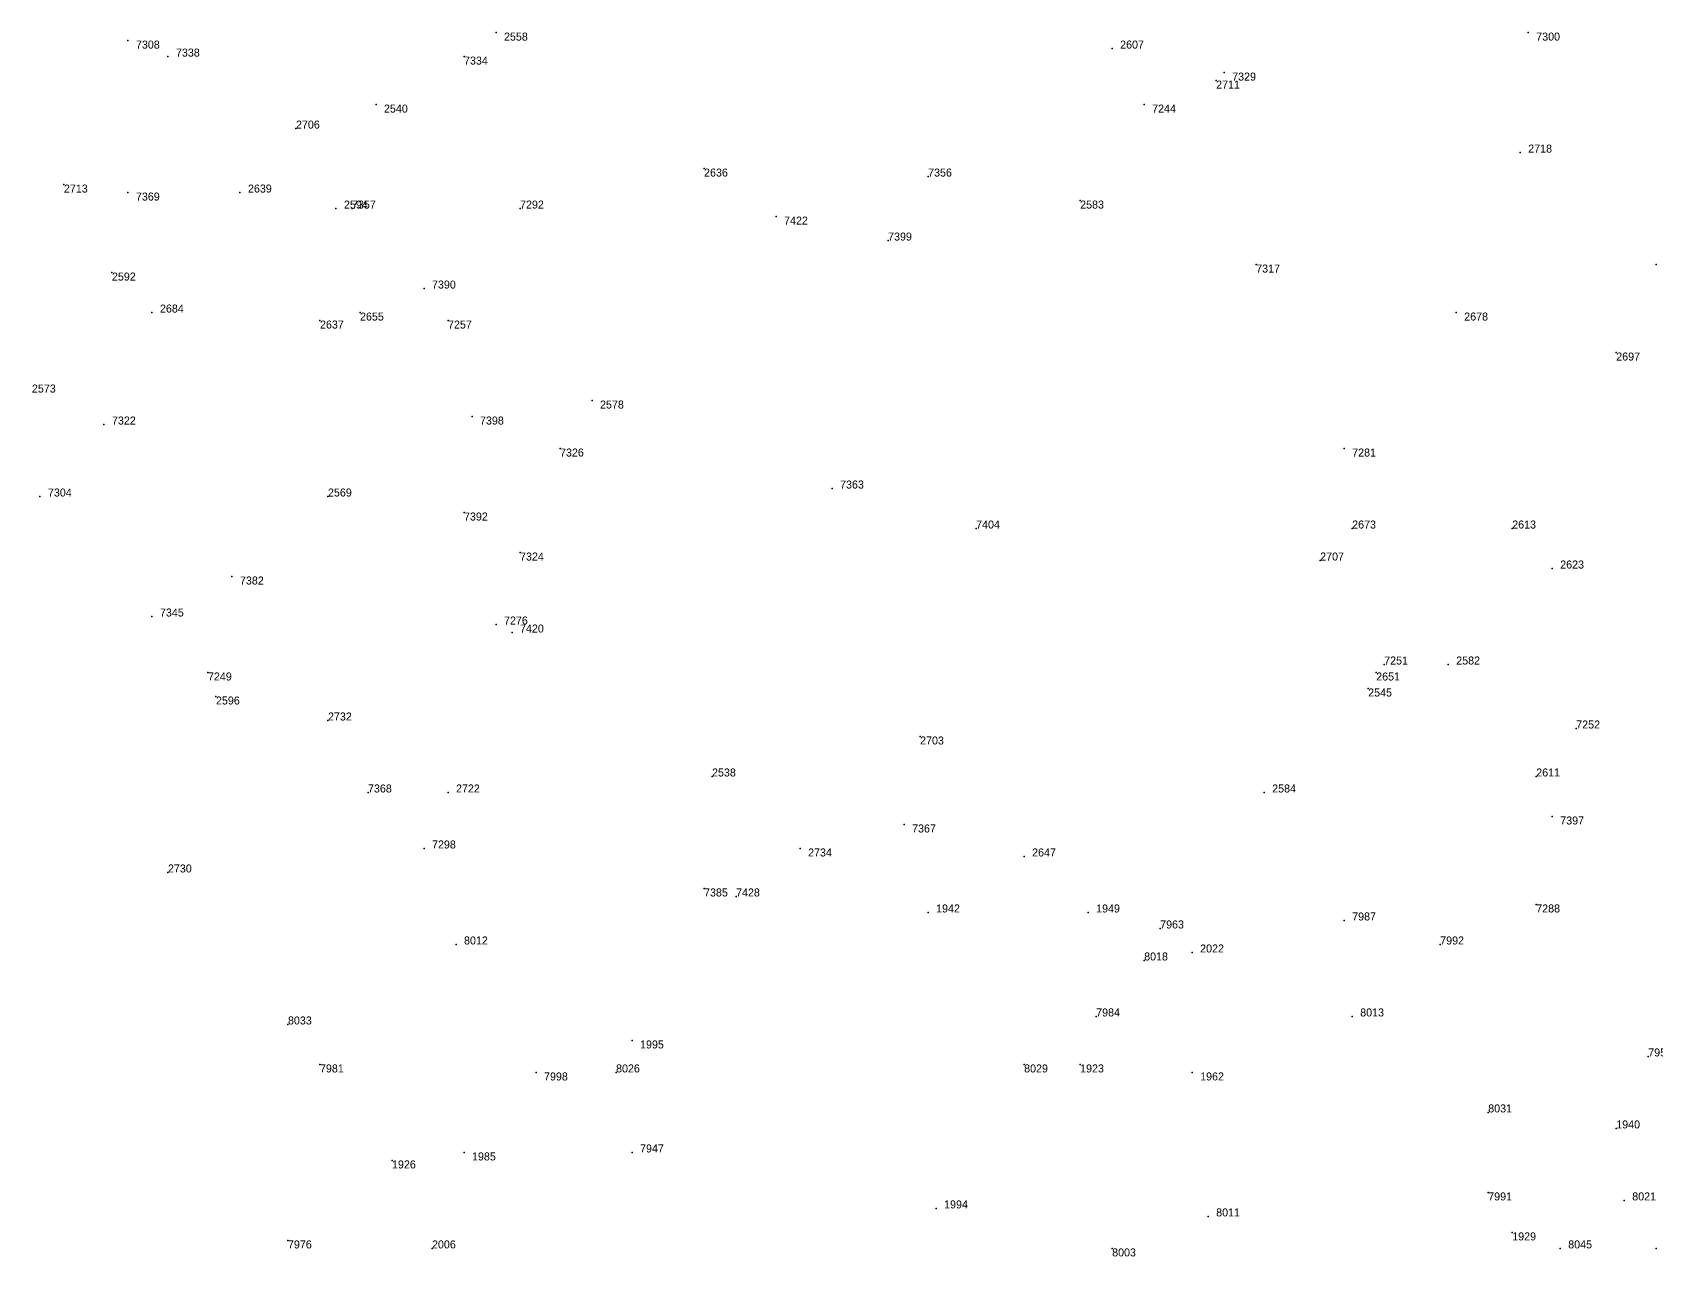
# Model space of a CAD drawing. Extents: x -0.07 to 1.1, y -0.07 to 1.1.
# Drawn here: x 0.5071 to 0.71, y 0.714 to 0.867 of the extents above; entities that cross this region are included whole.
import ezdxf

# ---------------------------------------------------------------- set-up
doc = ezdxf.new("R2010")
doc.units = 0
for name, color, linetype in [('Facilities', 3, 'CONTINUOUS'), ('Normals', 1, 'CONTINUOUS'), ('Source_points', 5, 'CONTINUOUS'), ('Text', 3, 'CONTINUOUS')]:
    doc.layers.add(name, color=color, linetype=linetype)

msp = doc.modelspace()

# ---------------------------------------------------------------- linework, layer by layer
at = {"layer": 'Facilities', "color": 3}
for p in [(0.565, 0.867), (0.694, 0.867, 1), (0.519, 0.866, 1), (0.642, 0.865), (0.524, 0.864, 1), (0.561, 0.864, 1), (0.655, 0.861), (0.656, 0.862, 1), (0.55, 0.858), (0.646, 0.858, 1), (0.54, 0.855), (0.693, 0.852), (0.591, 0.85), (0.619, 0.849, 1), (0.511, 0.848), (0.519, 0.847, 1), (0.533, 0.847), (0.545, 0.845), (0.547, 0.845, 1), (0.568, 0.845, 1), (0.638, 0.846), (0.6, 0.844, 1), (0.614, 0.841, 1), (0.517, 0.837), (0.66, 0.838, 1), (0.71, 0.838, 1), (0.556, 0.835, 1), (0.522, 0.832), (0.543, 0.831), (0.548, 0.832), (0.559, 0.831, 1), (0.685, 0.832), (0.705, 0.827), (0.577, 0.821), (0.516, 0.818, 1), (0.562, 0.819, 1), (0.573, 0.815, 1), (0.671, 0.815, 1), (0.607, 0.81, 1), (0.508, 0.809, 1), (0.544, 0.809), (0.561, 0.807, 1), (0.625, 0.805, 1), (0.672, 0.805), (0.692, 0.805), (0.568, 0.802, 1), (0.668, 0.801), (0.697, 0.8), (0.532, 0.799, 1), (0.522, 0.794, 1), (0.565, 0.793, 1), (0.567, 0.792, 1), (0.676, 0.788, 1), (0.684, 0.788), (0.529, 0.787, 1), (0.675, 0.787), (0.53, 0.784), (0.674, 0.785), (0.544, 0.781), (0.7, 0.78, 1), (0.618, 0.779), (0.592, 0.774), (0.695, 0.774), (0.549, 0.772, 1), (0.559, 0.772), (0.661, 0.772), (0.616, 0.768, 1), (0.697, 0.769, 1), (0.556, 0.765, 1), (0.603, 0.765), (0.631, 0.764), (0.524, 0.762), (0.591, 0.76, 1), (0.595, 0.759, 1), (0.695, 0.758, 1), (0.619, 0.757), (0.639, 0.757), (0.671, 0.756, 1), (0.648, 0.755, 1), (0.56, 0.753, 1), (0.646, 0.751, 1), (0.652, 0.752), (0.683, 0.753, 1), (0.539, 0.743, 1), (0.64, 0.744, 1), (0.672, 0.744, 1), (0.582, 0.741), (0.709, 0.739, 1), (0.543, 0.738, 1), (0.57, 0.737, 1), (0.58, 0.737, 1), (0.631, 0.738, 1), (0.638, 0.738), (0.652, 0.737), (0.689, 0.732, 1), (0.705, 0.73), (0.561, 0.727), (0.582, 0.727, 1), (0.552, 0.726), (0.689, 0.722, 1), (0.706, 0.721, 1), (0.62, 0.72), (0.654, 0.719, 1), (0.692, 0.717), (0.539, 0.716, 1), (0.557, 0.715), (0.642, 0.715, 1), (0.698, 0.715, 1), (0.71, 0.715)]:
    msp.add_point(p, dxfattribs=at)
at = {"layer": 'Normals', "color": 1}
for p, q in [((0.565, 0.867), (0.565, 0.867, 0.1)), ((0.694, 0.867, 1), (0.694, 0.867, 1.1)), ((0.519, 0.866, 1), (0.519, 0.866, 1.1)), ((0.642, 0.865), (0.642, 0.865, 0.1)), ((0.524, 0.864, 1), (0.524, 0.864, 1.1)), ((0.561, 0.864, 1), (0.561, 0.864, 1.1)), ((0.655, 0.861), (0.655, 0.861, 0.1)), ((0.656, 0.862, 1), (0.656, 0.862, 1.1)), ((0.55, 0.858), (0.55, 0.858, 0.1)), ((0.646, 0.858, 1), (0.646, 0.858, 1.1)), ((0.54, 0.855), (0.54, 0.855, 0.1)), ((0.693, 0.852), (0.693, 0.852, 0.1)), ((0.591, 0.85), (0.591, 0.85, 0.1)), ((0.619, 0.849, 1), (0.619, 0.849, 1.1)), ((0.511, 0.848), (0.511, 0.848, 0.1)), ((0.519, 0.847, 1), (0.519, 0.847, 1.1)), ((0.533, 0.847), (0.533, 0.847, 0.1)), ((0.545, 0.845), (0.545, 0.845, 0.1)), ((0.547, 0.845, 1), (0.547, 0.845, 1.1)), ((0.568, 0.845, 1), (0.568, 0.845, 1.1)), ((0.638, 0.846), (0.638, 0.846, 0.1)), ((0.6, 0.844, 1), (0.6, 0.844, 1.1)), ((0.614, 0.841, 1), (0.614, 0.841, 1.1)), ((0.517, 0.837), (0.517, 0.837, 0.1)), ((0.66, 0.838, 1), (0.66, 0.838, 1.1)), ((0.71, 0.838, 1), (0.71, 0.838, 1.1)), ((0.556, 0.835, 1), (0.556, 0.835, 1.1)), ((0.522, 0.832), (0.522, 0.832, 0.1)), ((0.543, 0.831), (0.543, 0.831, 0.1)), ((0.548, 0.832), (0.548, 0.832, 0.1)), ((0.559, 0.831, 1), (0.559, 0.831, 1.1)), ((0.685, 0.832), (0.685, 0.832, 0.1)), ((0.705, 0.827), (0.705, 0.827, 0.1)), ((0.577, 0.821), (0.577, 0.821, 0.1)), ((0.516, 0.818, 1), (0.516, 0.818, 1.1)), ((0.562, 0.819, 1), (0.562, 0.819, 1.1)), ((0.573, 0.815, 1), (0.573, 0.815, 1.1)), ((0.671, 0.815, 1), (0.671, 0.815, 1.1)), ((0.607, 0.81, 1), (0.607, 0.81, 1.1)), ((0.508, 0.809, 1), (0.508, 0.809, 1.1)), ((0.544, 0.809), (0.544, 0.809, 0.1)), ((0.561, 0.807, 1), (0.561, 0.807, 1.1)), ((0.625, 0.805, 1), (0.625, 0.805, 1.1)), ((0.672, 0.805), (0.672, 0.805, 0.1)), ((0.692, 0.805), (0.692, 0.805, 0.1)), ((0.568, 0.802, 1), (0.568, 0.802, 1.1)), ((0.668, 0.801), (0.668, 0.801, 0.1)), ((0.697, 0.8), (0.697, 0.8, 0.1)), ((0.532, 0.799, 1), (0.532, 0.799, 1.1)), ((0.522, 0.794, 1), (0.522, 0.794, 1.1)), ((0.565, 0.793, 1), (0.565, 0.793, 1.1)), ((0.567, 0.792, 1), (0.567, 0.792, 1.1)), ((0.676, 0.788, 1), (0.676, 0.788, 1.1)), ((0.684, 0.788), (0.684, 0.788, 0.1)), ((0.529, 0.787, 1), (0.529, 0.787, 1.1)), ((0.675, 0.787), (0.675, 0.787, 0.1)), ((0.53, 0.784), (0.53, 0.784, 0.1)), ((0.674, 0.785), (0.674, 0.785, 0.1)), ((0.544, 0.781), (0.544, 0.781, 0.1)), ((0.7, 0.78, 1), (0.7, 0.78, 1.1)), ((0.618, 0.779), (0.618, 0.779, 0.1)), ((0.592, 0.774), (0.592, 0.774, 0.1)), ((0.695, 0.774), (0.695, 0.774, 0.1)), ((0.549, 0.772, 1), (0.549, 0.772, 1.1)), ((0.559, 0.772), (0.559, 0.772, 0.1)), ((0.661, 0.772), (0.661, 0.772, 0.1)), ((0.616, 0.768, 1), (0.616, 0.768, 1.1)), ((0.697, 0.769, 1), (0.697, 0.769, 1.1)), ((0.556, 0.765, 1), (0.556, 0.765, 1.1)), ((0.603, 0.765), (0.603, 0.765, 0.1)), ((0.631, 0.764), (0.631, 0.764, 0.1)), ((0.524, 0.762), (0.524, 0.762, 0.1)), ((0.591, 0.76, 1), (0.591, 0.76, 1.1)), ((0.595, 0.759, 1), (0.595, 0.759, 1.1)), ((0.695, 0.758, 1), (0.695, 0.758, 1.1)), ((0.619, 0.757), (0.619, 0.757, 0.1)), ((0.639, 0.757), (0.639, 0.757, 0.1)), ((0.671, 0.756, 1), (0.671, 0.756, 1.1)), ((0.648, 0.755, 1), (0.648, 0.755, 1.1)), ((0.56, 0.753, 1), (0.56, 0.753, 1.1)), ((0.646, 0.751, 1), (0.646, 0.751, 1.1)), ((0.652, 0.752), (0.652, 0.752, 0.1)), ((0.683, 0.753, 1), (0.683, 0.753, 1.1)), ((0.539, 0.743, 1), (0.539, 0.743, 1.1)), ((0.64, 0.744, 1), (0.64, 0.744, 1.1)), ((0.672, 0.744, 1), (0.672, 0.744, 1.1)), ((0.582, 0.741), (0.582, 0.741, 0.1)), ((0.709, 0.739, 1), (0.709, 0.739, 1.1)), ((0.543, 0.738, 1), (0.543, 0.738, 1.1)), ((0.57, 0.737, 1), (0.57, 0.737, 1.1)), ((0.58, 0.737, 1), (0.58, 0.737, 1.1)), ((0.631, 0.738, 1), (0.631, 0.738, 1.1)), ((0.638, 0.738), (0.638, 0.738, 0.1)), ((0.652, 0.737), (0.652, 0.737, 0.1)), ((0.689, 0.732, 1), (0.689, 0.732, 1.1)), ((0.705, 0.73), (0.705, 0.73, 0.1)), ((0.561, 0.727), (0.561, 0.727, 0.1)), ((0.582, 0.727, 1), (0.582, 0.727, 1.1)), ((0.552, 0.726), (0.552, 0.726, 0.1)), ((0.689, 0.722, 1), (0.689, 0.722, 1.1)), ((0.706, 0.721, 1), (0.706, 0.721, 1.1)), ((0.62, 0.72), (0.62, 0.72, 0.1)), ((0.654, 0.719, 1), (0.654, 0.719, 1.1)), ((0.692, 0.717), (0.692, 0.717, 0.1)), ((0.539, 0.716, 1), (0.539, 0.716, 1.1)), ((0.557, 0.715), (0.557, 0.715, 0.1)), ((0.642, 0.715, 1), (0.642, 0.715, 1.1)), ((0.698, 0.715, 1), (0.698, 0.715, 1.1)), ((0.71, 0.715), (0.71, 0.715, 0.1))]:
    msp.add_line(p, q, dxfattribs=at)
at = {"layer": 'Source_points', "color": 5}
for p in [(0.565, 0.867), (0.694, 0.867, 1), (0.519, 0.866, 1), (0.642, 0.865), (0.524, 0.864, 1), (0.561, 0.864, 1), (0.655, 0.861), (0.656, 0.862, 1), (0.55, 0.858), (0.646, 0.858, 1), (0.54, 0.855), (0.693, 0.852), (0.591, 0.85), (0.619, 0.849, 1), (0.511, 0.848), (0.519, 0.847, 1), (0.533, 0.847), (0.545, 0.845), (0.547, 0.845, 1), (0.568, 0.845, 1), (0.638, 0.846), (0.6, 0.844, 1), (0.614, 0.841, 1), (0.517, 0.837), (0.66, 0.838, 1), (0.71, 0.838, 1), (0.556, 0.835, 1), (0.522, 0.832), (0.543, 0.831), (0.548, 0.832), (0.559, 0.831, 1), (0.685, 0.832), (0.705, 0.827), (0.577, 0.821), (0.516, 0.818, 1), (0.562, 0.819, 1), (0.573, 0.815, 1), (0.671, 0.815, 1), (0.607, 0.81, 1), (0.508, 0.809, 1), (0.544, 0.809), (0.561, 0.807, 1), (0.625, 0.805, 1), (0.672, 0.805), (0.692, 0.805), (0.568, 0.802, 1), (0.668, 0.801), (0.697, 0.8), (0.532, 0.799, 1), (0.522, 0.794, 1), (0.565, 0.793, 1), (0.567, 0.792, 1), (0.676, 0.788, 1), (0.684, 0.788), (0.529, 0.787, 1), (0.675, 0.787), (0.53, 0.784), (0.674, 0.785), (0.544, 0.781), (0.7, 0.78, 1), (0.618, 0.779), (0.592, 0.774), (0.695, 0.774), (0.549, 0.772, 1), (0.559, 0.772), (0.661, 0.772), (0.616, 0.768, 1), (0.697, 0.769, 1), (0.556, 0.765, 1), (0.603, 0.765), (0.631, 0.764), (0.524, 0.762), (0.591, 0.76, 1), (0.595, 0.759, 1), (0.695, 0.758, 1), (0.619, 0.757), (0.639, 0.757), (0.671, 0.756, 1), (0.648, 0.755, 1), (0.56, 0.753, 1), (0.646, 0.751, 1), (0.652, 0.752), (0.683, 0.753, 1), (0.539, 0.743, 1), (0.64, 0.744, 1), (0.672, 0.744, 1), (0.582, 0.741), (0.709, 0.739, 1), (0.543, 0.738, 1), (0.57, 0.737, 1), (0.58, 0.737, 1), (0.631, 0.738, 1), (0.638, 0.738), (0.652, 0.737), (0.689, 0.732, 1), (0.705, 0.73), (0.561, 0.727), (0.582, 0.727, 1), (0.552, 0.726), (0.689, 0.722, 1), (0.706, 0.721, 1), (0.62, 0.72), (0.654, 0.719, 1), (0.692, 0.717), (0.539, 0.716, 1), (0.557, 0.715), (0.642, 0.715, 1), (0.698, 0.715, 1), (0.71, 0.715)]:
    msp.add_point(p, dxfattribs=at)

# ---------------------------------------------------------------- texts
at = {"layer": 'Text', "color": 3}
for s, p in [('2558', (0.566, 0.866)), ('7300', (0.695, 0.866, 1)), ('7308', (0.52, 0.865, 1)), ('7338', (0.525, 0.864, 1)), ('2607', (0.643, 0.865)), ('7334', (0.561, 0.863, 1)), ('2711', (0.655, 0.86)), ('7329', (0.657, 0.861, 1)), ('2540', (0.551, 0.857)), ('7244', (0.647, 0.857, 1)), ('2706', (0.54, 0.855)), ('2718', (0.694, 0.852)), ('2636', (0.591, 0.849)), ('7356', (0.619, 0.849, 1)), ('2713', (0.511, 0.847)), ('7369', (0.52, 0.846, 1)), ('2639', (0.534, 0.847)), ('2594', (0.546, 0.845)), ('7357', (0.547, 0.845, 1)), ('7292', (0.568, 0.845, 1)), ('2583', (0.638, 0.845)), ('7422', (0.601, 0.843, 1)), ('7399', (0.614, 0.841, 1)), ('2592', (0.517, 0.836)), ('7317', (0.66, 0.837, 1)), ('7390', (0.557, 0.835, 1)), ('2684', (0.523, 0.832)), ('2637', (0.543, 0.83)), ('2655', (0.548, 0.831)), ('7257', (0.559, 0.83, 1)), ('2678', (0.686, 0.831)), ('2697', (0.705, 0.826)), ('2573', (0.507, 0.822)), ('2578', (0.578, 0.82)), ('7322', (0.517, 0.818, 1)), ('7398', (0.563, 0.818, 1)), ('7326', (0.573, 0.814, 1)), ('7281', (0.672, 0.814, 1)), ('7304', (0.509, 0.809, 1)), ('2569', (0.544, 0.809)), ('7363', (0.608, 0.81, 1)), ('7392', (0.561, 0.806, 1)), ('7404', (0.625, 0.805, 1)), ('2673', (0.672, 0.805)), ('2613', (0.692, 0.805)), ('7324', (0.568, 0.801, 1)), ('2707', (0.668, 0.801)), ('2623', (0.698, 0.8)), ('7382', (0.533, 0.798, 1)), ('7345', (0.523, 0.794, 1)), ('7276', (0.566, 0.793, 1)), ('7420', (0.568, 0.792, 1)), ('7251', (0.676, 0.788, 1)), ('2582', (0.685, 0.788)), ('7249', (0.529, 0.786, 1)), ('2651', (0.675, 0.786)), ('2596', (0.53, 0.783)), ('2545', (0.674, 0.784)), ('2732', (0.544, 0.781)), ('7252', (0.7, 0.78, 1)), ('2703', (0.618, 0.778)), ('2538', (0.592, 0.774)), ('2611', (0.695, 0.774)), ('7368', (0.549, 0.772, 1)), ('2722', (0.56, 0.772)), ('2584', (0.662, 0.772)), ('7367', (0.617, 0.767, 1)), ('7397', (0.698, 0.768, 1)), ('7298', (0.557, 0.765, 1)), ('2734', (0.604, 0.764)), ('2647', (0.632, 0.764)), ('2730', (0.524, 0.762)), ('7385', (0.591, 0.759, 1)), ('7428', (0.595, 0.759, 1)), ('1942', (0.62, 0.757)), ('1949', (0.64, 0.757)), ('7288', (0.695, 0.757, 1)), ('7963', (0.648, 0.755, 1)), ('7987', (0.672, 0.756, 1)), ('8012', (0.561, 0.753, 1)), ('2022', (0.653, 0.752)), ('7992', (0.683, 0.753, 1)), ('8018', (0.646, 0.751, 1)), ('7984', (0.64, 0.744, 1)), ('8013', (0.673, 0.744, 1)), ('8033', (0.539, 0.743, 1)), ('1995', (0.583, 0.74)), ('7950', (0.709, 0.739, 1)), ('7981', (0.543, 0.737, 1)), ('7998', (0.571, 0.736, 1)), ('8026', (0.58, 0.737, 1)), ('8029', (0.631, 0.737, 1)), ('1923', (0.638, 0.737)), ('1962', (0.653, 0.736)), ('8031', (0.689, 0.732, 1)), ('1940', (0.705, 0.73)), ('1985', (0.562, 0.726)), ('7947', (0.583, 0.727, 1)), ('1926', (0.552, 0.725)), ('1994', (0.621, 0.72)), ('7991', (0.689, 0.721, 1)), ('8021', (0.707, 0.721, 1)), ('8011', (0.655, 0.719, 1)), ('1929', (0.692, 0.716)), ('7976', (0.539, 0.715, 1)), ('2006', (0.557, 0.715)), ('8003', (0.642, 0.714, 1)), ('8045', (0.699, 0.715, 1))]:
    msp.add_text(s, height=0.001, dxfattribs=at).set_placement(p)

doc.saveas('drawing.dxf')
